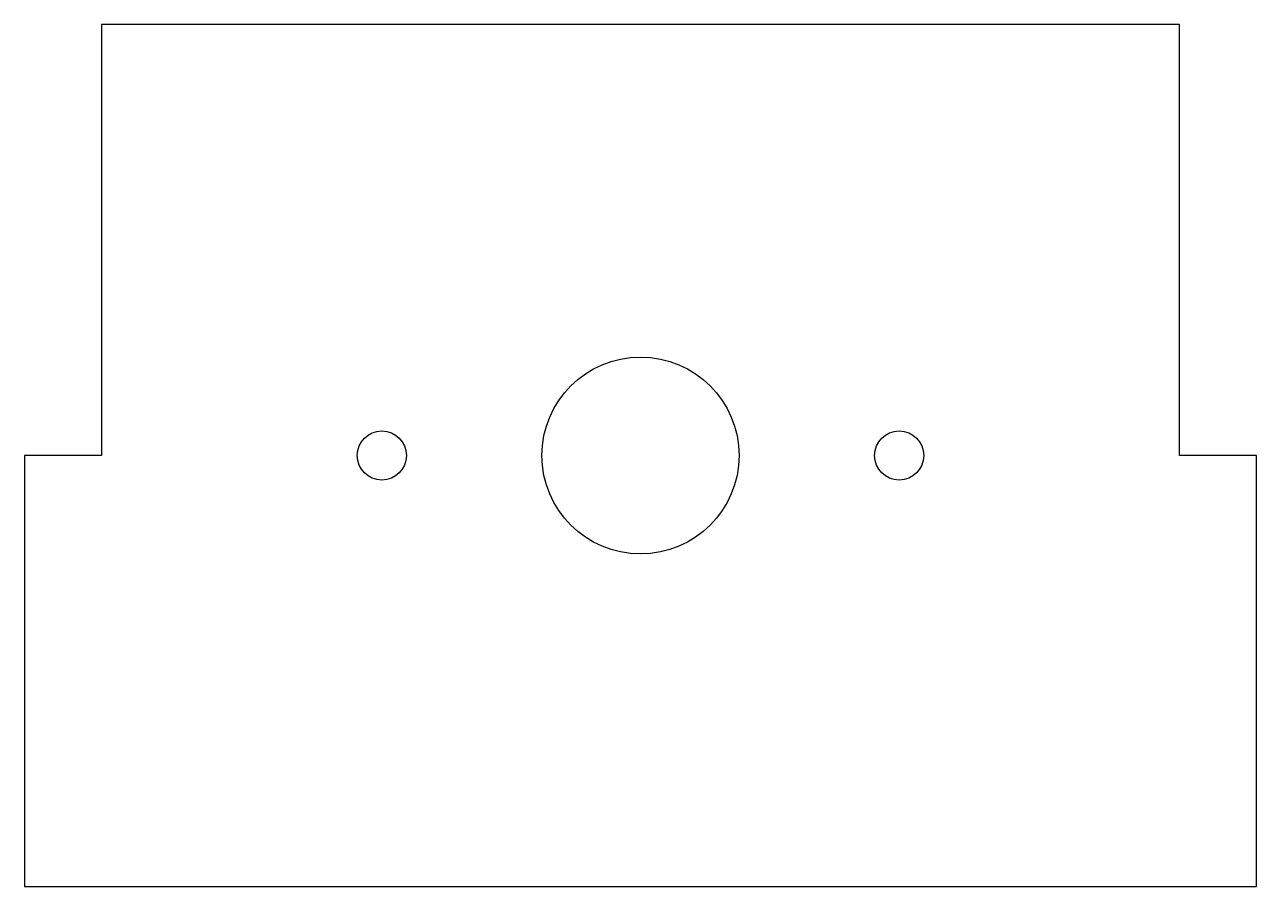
# Model space of a CAD drawing. Header units: millimetres. Extents: x -25 to 25, y -72 to -37.
import ezdxf

# ---------------------------------------------------------------- set-up
doc = ezdxf.new("R2010")
doc.units = ezdxf.units.MM
doc.layers.get('0').update_dxf_attribs({"linetype": 'CONTINUOUS'})

msp = doc.modelspace()

# ---------------------------------------------------------------- linework, layer by layer
msp.add_lwpolyline([(-21.885, -54.46), (-25, -54.46), (-25, -71.96), (25, -71.96), (25, -54.46), (21.885, -54.46), (21.885, -36.96), (-21.885, -36.96)], close=True)
for centre, radius in [((0, -54.46), 4), ((-10.5, -54.46), 1), ((10.5, -54.46), 1)]:
    msp.add_circle(centre, radius)

doc.saveas('drawing.dxf')
